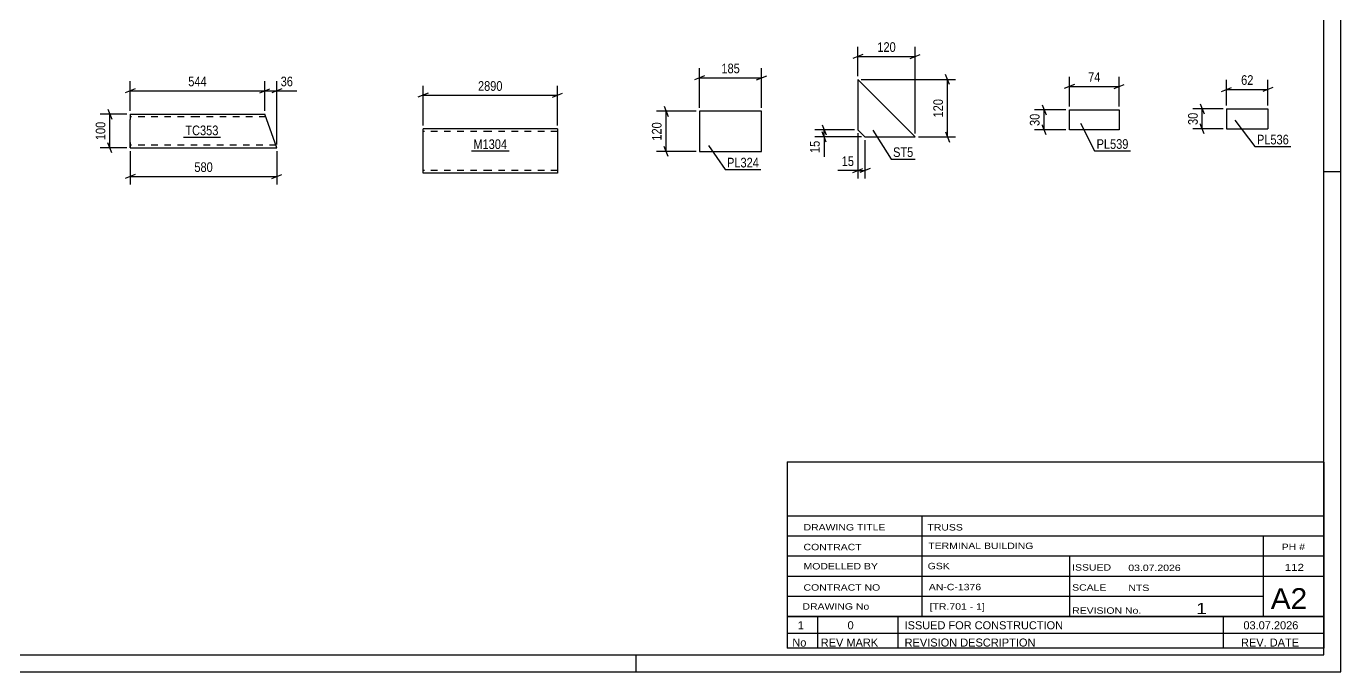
# Model space of a CAD drawing. Header units: millimetres. Extents: x 0 to 594, y 0 to 420.
# Drawn here: x 202.2 to 594, y 0 to 192.4 of the extents above; entities that cross this region are included whole.
import ezdxf

# ---------------------------------------------------------------- set-up
doc = ezdxf.new("R2010")
doc.units = ezdxf.units.MM
doc.linetypes.add('DXK_LINE_DOT2', pattern=[3.9198, 1.9599, -1.9599])
doc.styles.add('Arial Narrow', font='ARIALN.TTF', dxfattribs={"height": 0.2})

# ---------------------------------------------------------------- blocks, each defined once
blk = doc.blocks.new('Unknown-761550045-1163')
at = {"color": 5, "linetype": 'Continuous'}
for p, q in [((594, 0), (594, 420)), ((589, 5), (589, 415)), ((594, 149), (589, 149)), ((5, 5), (589, 5)), ((384, 0), (384, 5)), ((0, 0), (594, 0))]:
    blk.add_line(p, q, dxfattribs=at)
blk = doc.blocks.new('Unknown-761550045-14008')
at = {"color": 7, "linetype": 'Continuous'}
for p, q in [((429, 16.5), (589, 16.5)), ((589, 16.5), (429, 16.5)), ((429, 16.5), (429, 11.5)), ((438, 16.5), (438, 11.5)), ((462, 16.5), (462, 11.5)), ((559, 16.5), (559, 11.5)), ((589, 16.5), (589, 11.5)), ((429, 11.5), (589, 11.5)), ((429, 11.5), (429, 7)), ((429, 11.5), (589, 11.5)), ((438, 11.5), (438, 7)), ((462, 11.5), (462, 7)), ((559, 11.5), (559, 7)), ((589, 11.5), (589, 7)), ((589, 7), (429, 7))]:
    blk.add_line(p, q, dxfattribs=at)
at = {"color": 7, "linetype": 'Continuous', "style": 'Arial Narrow'}
for s, height, width, p in [('1', 2.39, 1.196471, (432.16, 12.65)), ('0', 2.39, 1.196471, (447, 12.65)), ('ISSUED FOR CONSTRUCTION', 2.3861, 1.196471, (464, 12.65)), ('03.07.2026', 2.386, 1.196471, (565, 12.65)), ('No', 2.386, 1.2, (430.54, 7.5)), ('REV MARK', 2.386, 1.2, (439, 7.5)), ('REVISION DESCRIPTION', 2.3861, 1.2, (464, 7.5)), ('REV. DATE', 2.386, 1.2, (564.28, 7.5))]:
    blk.add_text(s, height=height, dxfattribs=dict(at, width=width)).set_placement(p)
blk = doc.blocks.new('Unknown-761550045-14009')
at = {"color": 7, "linetype": 'Continuous'}
for p, q in [((429, 62.55), (429, 16.5)), ((429, 62.55), (589, 62.55)), ((589, 62.5), (589, 16.5)), ((429, 46.5), (589, 46.5)), ((469.14, 46.5), (469.14, 16.5)), ((429, 40.5), (589, 40.5)), ((571, 16.6), (571, 40.5)), ((429, 34.5), (589, 34.5)), ((513.14, 34.5), (513.14, 16.5)), ((429, 28.5), (589, 28.5)), ((429, 22.5), (571, 22.5)), ((429, 16.5), (589, 16.5))]:
    blk.add_line(p, q, dxfattribs=at)
at = {"color": 7, "style": 'Arial Narrow'}
for s, height, width, p in [('DRAWING TITLE', 1.9089, 1.425378, (433.88, 42.1)), ('TRUSS', 1.909, 1.425378, (470.81, 42.09)), ('CONTRACT', 1.909, 1.425378, (433.88, 36.21)), ('TERMINAL BUILDING', 1.9089, 1.425378, (471.06, 36.57)), ('MODELLED BY', 1.9089, 1.425378, (433.88, 30.48)), ('GSK', 1.909, 1.425378, (470.88, 30.54)), ('ISSUED', 1.909, 1.425378, (513.94, 30.14)), ('03.07.2026', 1.909, 1.425378, (530.69, 30.02)), ('CONTRACT NO', 1.9089, 1.425378, (433.88, 24.16)), ('AN-C-1376', 1.909, 1.425378, (471.23, 24.28)), ('SCALE', 1.909, 1.425378, (513.94, 24.15)), ('A2', 6.204, 1.25, (573.14, 18.7)), ('DRAWING No', 1.909, 1.425378, (433.56, 18.5)), ('[TR.701 - 1]', 1.9089, 1.425378, (471.46, 18.49)), ('1', 3.34, 1.5, (550.91, 17.18)), ('REVISION No.', 1.9089, 1.425378, (513.94, 17.27))]:
    blk.add_text(s, height=height, dxfattribs=dict(at, width=width)).set_placement(p)
at = {"color": 7, "linetype": 'Continuous', "style": 'Arial Narrow', "width": 1.43}
for s, height, p in [('PH #', 1.909, (576.4, 36.25)), ('112', 2.1, (577.3, 30.05)), ('NTS', 1.909, (530.7, 24.05))]:
    blk.add_text(s, height=height, dxfattribs=at).set_placement(p)
blk = doc.blocks.new('Part-761550045-7855 - 7854')
at = {"color": 2, "linetype": 'Continuous'}
for p, q in [((340.45, 161.82), (320.45, 161.82)), ((320.45, 150.22), (320.45, 161.82)), ((360.55, 161.82), (340.55, 161.82)), ((360.55, 161.82), (360.55, 161.7)), ((360.55, 161.7), (360.55, 148.62)), ((320.45, 148.62), (320.45, 150.22)), ((340.45, 148.62), (320.45, 148.62)), ((360.55, 148.62), (340.55, 148.62))]:
    blk.add_line(p, q, dxfattribs=at)
at = {"color": 7, "linetype": 'DXK_LINE_DOT2'}
for p, q in [((340.45, 161.02), (320.45, 161.02)), ((360.55, 161.02), (340.55, 161.02)), ((320.45, 148.74), (320.45, 150.22)), ((320.45, 149.42), (320.45, 149.48)), ((340.45, 149.42), (320.45, 149.42)), ((360.55, 149.42), (340.55, 149.42)), ((360.55, 149.42), (360.55, 149.48))]:
    blk.add_line(p, q, dxfattribs=at)
blk = doc.blocks.new('Part-761550045-9661 - 9660')
at = {"color": 2, "linetype": 'Continuous'}
for p, q in [((233.17, 166.2), (233.17, 164.6)), ((233.17, 166.2), (253.17, 166.2)), ((233.17, 157.8), (233.17, 164.6)), ((253.27, 166.2), (273.27, 166.2)), ((276.91, 156.2), (273.27, 166.2)), ((233.17, 156.2), (233.17, 157.8)), ((233.17, 156.2), (253.17, 156.2)), ((253.27, 156.2), (276.91, 156.2))]:
    blk.add_line(p, q, dxfattribs=at)
at = {"color": 7, "linetype": 'DXK_LINE_DOT2'}
for p, q in [((233.17, 166.2), (233.17, 165.73)), ((253.17, 165.4), (233.17, 165.4)), ((273.56, 165.4), (253.27, 165.4)), ((233.17, 157.8), (233.17, 156.32)), ((253.17, 157), (233.17, 157)), ((276.62, 157), (253.27, 157))]:
    blk.add_line(p, q, dxfattribs=at)
blk = doc.blocks.new('Part-761550045-7969 - 7968')
at = {"color": 2, "linetype": 'Continuous'}
for p, q in [((467.19, 159.4), (450.05, 176.54)), ((450.05, 176.54), (450.05, 161.54)), ((450.05, 161.54), (452.19, 159.4)), ((452.19, 159.4), (467.19, 159.4))]:
    blk.add_line(p, q, dxfattribs=at)
blk = doc.blocks.new('Part-761550045-8007 - 8006')
at = {"color": 2, "linetype": 'Continuous'}
for p, q in [((402.9, 167.05), (402.9, 155.05)), ((421.39, 167.05), (402.9, 167.05)), ((421.39, 155.05), (421.39, 167.05)), ((402.9, 155.05), (421.39, 155.05))]:
    blk.add_line(p, q, dxfattribs=at)
blk = doc.blocks.new('Part-761550045-8023 - 8022')
at = {"color": 2, "linetype": 'Continuous'}
for p, q in [((513.11, 161.51), (513.11, 167.51)), ((513.11, 167.51), (527.99, 167.51)), ((527.99, 167.51), (527.99, 161.51)), ((527.99, 161.51), (513.11, 161.51))]:
    blk.add_line(p, q, dxfattribs=at)
blk = doc.blocks.new('Part-761550045-8031 - 8030')
at = {"color": 2, "linetype": 'Continuous'}
for p, q in [((559.99, 167.81), (559.99, 161.81)), ((559.99, 167.81), (572.3, 167.81)), ((572.3, 167.81), (572.3, 161.81)), ((559.99, 161.81), (572.3, 161.81))]:
    blk.add_line(p, q, dxfattribs=at)
blk = doc.blocks.new('StraightDimension-761550045-8141 - 7854')
at = {"color": 7, "linetype": 'Continuous'}
for p, q in [((321.95, 172.42), (318.95, 171.22)), ((320.45, 162.82), (320.45, 174.67)), ((359.05, 171.22), (362.05, 172.42)), ((360.55, 162.82), (360.55, 174.67)), ((320.45, 171.82), (360.55, 171.82))]:
    blk.add_line(p, q, dxfattribs=at)
at = {"color": 0}
blk.add_wipeout([(344.76, 172.57), (344.76, 176.77), (336.24, 176.77), (336.24, 172.57)], dxfattribs=at)
at = {"color": 3, "style": 'Arial Narrow'}
blk.add_text('2890', height=2.863, dxfattribs=at).set_placement((336.84, 173.17))
blk = doc.blocks.new('StraightDimension-761550045-10227 - 9660')
at = {"color": 7, "linetype": 'Continuous'}
for p, q in [((232.17, 166.2), (224.26, 166.2)), ((226.51, 167.7), (227.71, 164.7)), ((227.11, 156.2), (227.11, 166.2)), ((227.71, 154.7), (226.51, 157.7)), ((232.17, 156.2), (224.26, 156.2))]:
    blk.add_line(p, q, dxfattribs=at)
at = {"color": 0}
blk.add_wipeout([(226.36, 164.54), (222.16, 164.54), (222.16, 157.86), (226.36, 157.86)], dxfattribs=at)
at = {"color": 3, "style": 'Arial Narrow'}
blk.add_text('100', height=2.863, rotation=90.0002, dxfattribs=at).set_placement((225.76, 158.46))
blk = doc.blocks.new('StraightDimension-761550045-10118 - 9660')
at = {"color": 7, "linetype": 'Continuous'}
for p, q in [((271.77, 172.57), (274.77, 173.77)), ((273.27, 167.2), (273.27, 176.02)), ((273.27, 173.17), (276.91, 173.17)), ((278.41, 173.77), (275.41, 172.57)), ((276.91, 157.2), (276.91, 176.02))]:
    blk.add_line(p, q, dxfattribs=at)
at = {"color": 0}
blk.add_wipeout([(282.29, 173.92), (282.29, 178.12), (277.43, 178.12), (277.43, 173.92)], dxfattribs=at)
at = {"color": 7, "linetype": 'Continuous'}
blk.add_line((276.91, 173.17), (282.81, 173.17), dxfattribs=at)
blk.add_line((276.91, 173.17), (282.81, 173.17), dxfattribs=at)
at = {"color": 3, "style": 'Arial Narrow'}
blk.add_text('36', height=2.863, dxfattribs=at).set_placement((278.03, 174.52))
blk = doc.blocks.new('StraightDimension-761550045-10119 - 9660')
at = {"color": 7, "linetype": 'Continuous'}
for p, q in [((234.67, 173.77), (231.67, 172.57)), ((233.17, 167.2), (233.17, 176.02)), ((233.17, 173.17), (273.27, 173.17)), ((271.77, 172.57), (274.77, 173.77)), ((273.27, 167.2), (273.27, 176.02))]:
    blk.add_line(p, q, dxfattribs=at)
at = {"color": 0}
blk.add_wipeout([(256.56, 173.92), (256.56, 178.12), (249.88, 178.12), (249.88, 173.92)], dxfattribs=at)
at = {"color": 3, "style": 'Arial Narrow'}
blk.add_text('544', height=2.863, dxfattribs=at).set_placement((250.48, 174.52))
blk = doc.blocks.new('StraightDimension-761550045-10145 - 9660')
at = {"color": 7, "linetype": 'Continuous'}
for p, q in [((233.17, 155.2), (233.17, 145.23)), ((276.91, 155.2), (276.91, 145.23)), ((234.67, 148.23), (231.67, 147.03)), ((233.17, 147.63), (276.91, 147.63)), ((275.41, 147.03), (278.41, 148.23))]:
    blk.add_line(p, q, dxfattribs=at)
at = {"color": 0}
blk.add_wipeout([(258.38, 148.38), (258.38, 152.58), (251.7, 152.58), (251.7, 148.38)], dxfattribs=at)
at = {"color": 3, "style": 'Arial Narrow'}
blk.add_text('580', height=2.863, dxfattribs=at).set_placement((252.3, 148.98))
blk = doc.blocks.new('StraightDimension-761550045-8367 - 7968')
at = {"color": 7, "linetype": 'Continuous'}
for p, q in [((449.05, 161.54), (437.2, 161.54)), ((439.45, 163.04), (440.65, 160.04)), ((440.65, 157.9), (439.45, 160.9)), ((440.05, 159.4), (440.05, 161.54)), ((451.19, 159.4), (437.2, 159.4))]:
    blk.add_line(p, q, dxfattribs=at)
at = {"color": 0}
blk.add_wipeout([(439.3, 158.88), (435.1, 158.88), (435.1, 154.02), (439.3, 154.02)], dxfattribs=at)
at = {"color": 7, "linetype": 'Continuous'}
blk.add_line((440.05, 159.4), (440.05, 153.5), dxfattribs=at)
blk.add_line((440.05, 159.4), (440.05, 153.5), dxfattribs=at)
at = {"color": 3, "style": 'Arial Narrow'}
blk.add_text('15', height=2.863, rotation=90.0002, dxfattribs=at).set_placement((438.7, 154.62))
blk = doc.blocks.new('StraightDimension-761550045-8359 - 7968')
at = {"color": 7, "linetype": 'Continuous'}
for p, q in [((450.05, 160.54), (450.05, 147)), ((452.19, 158.4), (452.19, 147)), ((448.55, 148.8), (451.55, 150)), ((450.05, 149.4), (452.19, 149.4)), ((453.69, 150), (450.69, 148.8))]:
    blk.add_line(p, q, dxfattribs=at)
at = {"color": 0}
blk.add_wipeout([(449.52, 150.15), (449.52, 154.35), (444.66, 154.35), (444.66, 150.15)], dxfattribs=at)
at = {"color": 7, "linetype": 'Continuous'}
blk.add_line((450.05, 149.4), (444.14, 149.4), dxfattribs=at)
blk.add_line((450.05, 149.4), (444.14, 149.4), dxfattribs=at)
at = {"color": 3, "style": 'Arial Narrow'}
blk.add_text('15', height=2.863, dxfattribs=at).set_placement((445.26, 150.75))
blk = doc.blocks.new('StraightDimension-761550045-8371 - 7968')
at = {"color": 7, "linetype": 'Continuous'}
for p, q in [((451.05, 176.54), (479.17, 176.54)), ((477.37, 175.04), (476.17, 178.04)), ((476.77, 159.4), (476.77, 176.54)), ((476.17, 160.9), (477.37, 157.9)), ((468.19, 159.4), (479.17, 159.4))]:
    blk.add_line(p, q, dxfattribs=at)
at = {"color": 0}
blk.add_wipeout([(476.02, 171.32), (471.82, 171.32), (471.82, 164.63), (476.02, 164.63)], dxfattribs=at)
at = {"color": 3, "style": 'Arial Narrow'}
blk.add_text('120', height=2.863, rotation=90.0002, dxfattribs=at).set_placement((475.42, 165.23))
blk = doc.blocks.new('StraightDimension-761550045-8363 - 7968')
at = {"color": 7, "linetype": 'Continuous'}
for p, q in [((450.05, 177.54), (450.05, 186.27)), ((467.19, 160.4), (467.19, 186.27)), ((451.55, 184.02), (448.55, 182.82)), ((450.05, 183.42), (467.19, 183.42)), ((465.69, 182.82), (468.69, 184.02))]:
    blk.add_line(p, q, dxfattribs=at)
at = {"color": 0}
blk.add_wipeout([(461.96, 184.17), (461.96, 188.37), (455.28, 188.37), (455.28, 184.17)], dxfattribs=at)
at = {"color": 3, "style": 'Arial Narrow'}
blk.add_text('120', height=2.863, dxfattribs=at).set_placement((455.88, 184.77))
blk = doc.blocks.new('StraightDimension-761550045-8375 - 8006')
at = {"color": 7, "linetype": 'Continuous'}
for p, q in [((392.3, 168.55), (393.5, 165.55)), ((401.9, 167.05), (390.05, 167.05)), ((392.9, 155.05), (392.9, 167.05)), ((401.9, 155.05), (390.05, 155.05)), ((393.5, 153.55), (392.3, 156.55))]:
    blk.add_line(p, q, dxfattribs=at)
at = {"color": 0}
blk.add_wipeout([(392.15, 164.39), (387.95, 164.39), (387.95, 157.71), (392.15, 157.71)], dxfattribs=at)
at = {"color": 3, "style": 'Arial Narrow'}
blk.add_text('120', height=2.863, rotation=90.0002, dxfattribs=at).set_placement((391.55, 158.31))
blk = doc.blocks.new('StraightDimension-761550045-8379 - 8006')
at = {"color": 7, "linetype": 'Continuous'}
for p, q in [((404.4, 177.65), (401.4, 176.45)), ((402.9, 168.05), (402.9, 179.9)), ((402.9, 177.05), (421.39, 177.05)), ((419.89, 176.45), (422.89, 177.65)), ((421.39, 168.05), (421.39, 179.9))]:
    blk.add_line(p, q, dxfattribs=at)
at = {"color": 0}
blk.add_wipeout([(415.49, 177.8), (415.49, 182), (408.8, 182), (408.8, 177.8)], dxfattribs=at)
at = {"color": 3, "style": 'Arial Narrow'}
blk.add_text('185', height=2.863, dxfattribs=at).set_placement((409.4, 178.4))
blk = doc.blocks.new('StraightDimension-761550045-8387 - 8022')
at = {"color": 7, "linetype": 'Continuous'}
for p, q in [((513.11, 168.51), (513.11, 177.34)), ((527.99, 168.51), (527.99, 177.34)), ((514.61, 175.09), (511.61, 173.89)), ((513.11, 174.49), (527.99, 174.49)), ((526.49, 173.89), (529.49, 175.09))]:
    blk.add_line(p, q, dxfattribs=at)
at = {"color": 0}
blk.add_wipeout([(522.97, 175.24), (522.97, 179.44), (518.12, 179.44), (518.12, 175.24)], dxfattribs=at)
at = {"color": 3, "style": 'Arial Narrow'}
blk.add_text('74', height=2.863, dxfattribs=at).set_placement((518.72, 175.84))
blk = doc.blocks.new('StraightDimension-761550045-8383 - 8022')
at = {"color": 7, "linetype": 'Continuous'}
for p, q in [((504.97, 169.01), (506.17, 166.01)), ((512.11, 167.51), (502.72, 167.51)), ((505.57, 161.51), (505.57, 167.51)), ((512.11, 161.51), (502.72, 161.51)), ((506.17, 160.01), (504.97, 163.01))]:
    blk.add_line(p, q, dxfattribs=at)
at = {"color": 0}
blk.add_wipeout([(504.82, 166.94), (500.62, 166.94), (500.62, 162.08), (504.82, 162.08)], dxfattribs=at)
at = {"color": 3, "style": 'Arial Narrow'}
blk.add_text('30', height=2.863, rotation=90.0002, dxfattribs=at).set_placement((504.22, 162.68))
blk = doc.blocks.new('StraightDimension-761550045-8391 - 8030')
at = {"color": 7, "linetype": 'Continuous'}
for p, q in [((552.13, 169.31), (553.33, 166.31)), ((558.99, 167.81), (549.88, 167.81)), ((552.73, 161.81), (552.73, 167.81)), ((558.99, 161.81), (549.88, 161.81)), ((553.33, 160.31), (552.13, 163.31))]:
    blk.add_line(p, q, dxfattribs=at)
at = {"color": 0}
blk.add_wipeout([(551.98, 167.24), (547.78, 167.24), (547.78, 162.38), (551.98, 162.38)], dxfattribs=at)
at = {"color": 3, "style": 'Arial Narrow'}
blk.add_text('30', height=2.863, rotation=90.0002, dxfattribs=at).set_placement((551.38, 162.98))
blk = doc.blocks.new('StraightDimension-761550045-8395 - 8030')
at = {"color": 7, "linetype": 'Continuous'}
for p, q in [((559.99, 168.81), (559.99, 176.44)), ((572.3, 168.81), (572.3, 176.44)), ((558.49, 172.99), (561.49, 174.19)), ((559.99, 173.59), (572.3, 173.59)), ((573.8, 174.19), (570.8, 172.99))]:
    blk.add_line(p, q, dxfattribs=at)
at = {"color": 0}
blk.add_wipeout([(568.58, 174.34), (568.58, 178.54), (563.72, 178.54), (563.72, 174.34)], dxfattribs=at)
at = {"color": 3, "style": 'Arial Narrow'}
blk.add_text('62', height=2.863, dxfattribs=at).set_placement((564.32, 174.94))
blk = doc.blocks.new('Mark-761550045-8464 - 7854')
at = {"color": 0}
blk.add_wipeout([(345.53, 155.82), (345.53, 158.82), (335.47, 158.82), (335.47, 155.82)], dxfattribs=at)
blk.add_wipeout([(345.53, 155.82), (345.53, 158.82), (335.47, 158.82), (335.47, 155.82)], dxfattribs=at)
at = {"color": 30, "linetype": 'Continuous'}
blk.add_line((334.87, 155.22), (346.13, 155.22), dxfattribs=at)
at = {"color": 3, "style": 'Arial Narrow'}
blk.add_text('M1304', height=2.863, dxfattribs=at).set_placement((335.47, 155.82))
blk = doc.blocks.new('Mark-761550045-9672 - 9660')
at = {"color": 0}
blk.add_wipeout([(259.47, 159.94), (259.47, 162.94), (249.61, 162.94), (249.61, 159.94)], dxfattribs=at)
blk.add_wipeout([(259.47, 159.94), (259.47, 162.94), (249.61, 162.94), (249.61, 159.94)], dxfattribs=at)
at = {"color": 30, "linetype": 'Continuous'}
blk.add_line((249.01, 159.34), (260.07, 159.34), dxfattribs=at)
at = {"color": 3, "style": 'Arial Narrow'}
blk.add_text('TC353', height=2.863, dxfattribs=at).set_placement((249.61, 159.94))
blk = doc.blocks.new('Mark-761550045-8500 - 7968')
at = {"color": 0}
blk.add_wipeout([(466.59, 153.43), (466.59, 156.43), (460.56, 156.43), (460.56, 153.43)], dxfattribs=at)
blk.add_wipeout([(466.59, 153.43), (466.59, 156.43), (460.56, 156.43), (460.56, 153.43)], dxfattribs=at)
at = {"color": 30, "linetype": 'Continuous'}
for p, q in [((454.52, 161.43), (459.96, 152.83)), ((459.96, 152.83), (467.19, 152.83))]:
    blk.add_line(p, q, dxfattribs=at)
at = {"color": 3, "style": 'Arial Narrow'}
blk.add_text('ST5', height=2.863, dxfattribs=at).set_placement((460.56, 153.43))
blk = doc.blocks.new('Mark-761550045-8503 - 8006')
at = {"color": 0}
blk.add_wipeout([(420.58, 150.33), (420.58, 153.33), (411.08, 153.33), (411.08, 150.33)], dxfattribs=at)
blk.add_wipeout([(420.58, 150.33), (420.58, 153.33), (411.08, 153.33), (411.08, 150.33)], dxfattribs=at)
at = {"color": 30, "linetype": 'Continuous'}
for p, q in [((405.51, 156.86), (410.48, 149.73)), ((410.48, 149.73), (421.18, 149.73))]:
    blk.add_line(p, q, dxfattribs=at)
at = {"color": 3, "style": 'Arial Narrow'}
blk.add_text('PL324', height=2.863, dxfattribs=at).set_placement((411.08, 150.33))
blk = doc.blocks.new('Mark-761550045-8506 - 8022')
at = {"color": 0}
blk.add_wipeout([(530.73, 155.87), (530.73, 158.87), (521.23, 158.87), (521.23, 155.87)], dxfattribs=at)
blk.add_wipeout([(530.73, 155.87), (530.73, 158.87), (521.23, 158.87), (521.23, 155.87)], dxfattribs=at)
at = {"color": 30, "linetype": 'Continuous'}
for p, q in [((516.43, 163.47), (520.63, 155.27)), ((520.63, 155.27), (531.33, 155.27))]:
    blk.add_line(p, q, dxfattribs=at)
at = {"color": 3, "style": 'Arial Narrow'}
blk.add_text('PL539', height=2.863, dxfattribs=at).set_placement((521.23, 155.87))
blk = doc.blocks.new('Mark-761550045-8509 - 8030')
at = {"color": 0}
blk.add_wipeout([(578.55, 157.19), (578.55, 160.19), (569.04, 160.19), (569.04, 157.19)], dxfattribs=at)
blk.add_wipeout([(578.55, 157.19), (578.55, 160.19), (569.04, 160.19), (569.04, 157.19)], dxfattribs=at)
at = {"color": 30, "linetype": 'Continuous'}
for p, q in [((562.45, 164.38), (568.44, 156.59)), ((568.44, 156.59), (579.15, 156.59))]:
    blk.add_line(p, q, dxfattribs=at)
at = {"color": 3, "style": 'Arial Narrow'}
blk.add_text('PL536', height=2.863, dxfattribs=at).set_placement((569.04, 157.19))

msp = doc.modelspace()

# ---------------------------------------------------------------- block references
for name in ['Unknown-761550045-1163', 'Part-761550045-7969 - 7968', 'Part-761550045-9661 - 9660', 'Part-761550045-8007 - 8006', 'Part-761550045-8023 - 8022', 'Part-761550045-8031 - 8030', 'Part-761550045-7855 - 7854', 'Unknown-761550045-14009', 'Unknown-761550045-14008']:
    msp.add_blockref(name, (0, 0))

# ---------------------------------------------------------------- next in the draw order: block references
for name in ['StraightDimension-761550045-10118 - 9660', 'StraightDimension-761550045-8141 - 7854', 'StraightDimension-761550045-8387 - 8022', 'StraightDimension-761550045-8375 - 8006', 'StraightDimension-761550045-8391 - 8030', 'StraightDimension-761550045-10227 - 9660', 'Mark-761550045-9672 - 9660', 'StraightDimension-761550045-8367 - 7968', 'Mark-761550045-8506 - 8022', 'Mark-761550045-8509 - 8030', 'Mark-761550045-8464 - 7854', 'Mark-761550045-8503 - 8006']:
    msp.add_blockref(name, (0, 0))

# ---------------------------------------------------------------- next in the draw order: block references
for name in ['StraightDimension-761550045-8379 - 8006', 'StraightDimension-761550045-10119 - 9660', 'StraightDimension-761550045-8395 - 8030', 'StraightDimension-761550045-8383 - 8022', 'StraightDimension-761550045-8359 - 7968', 'StraightDimension-761550045-10145 - 9660']:
    msp.add_blockref(name, (0, 0))

# ---------------------------------------------------------------- next in the draw order: block references
msp.add_blockref('StraightDimension-761550045-8371 - 7968', (0, 0))

# ---------------------------------------------------------------- next in the draw order: block references
msp.add_blockref('StraightDimension-761550045-8363 - 7968', (0, 0))

# ---------------------------------------------------------------- next in the draw order: block references
msp.add_blockref('Mark-761550045-8500 - 7968', (0, 0))

doc.saveas('drawing.dxf')
